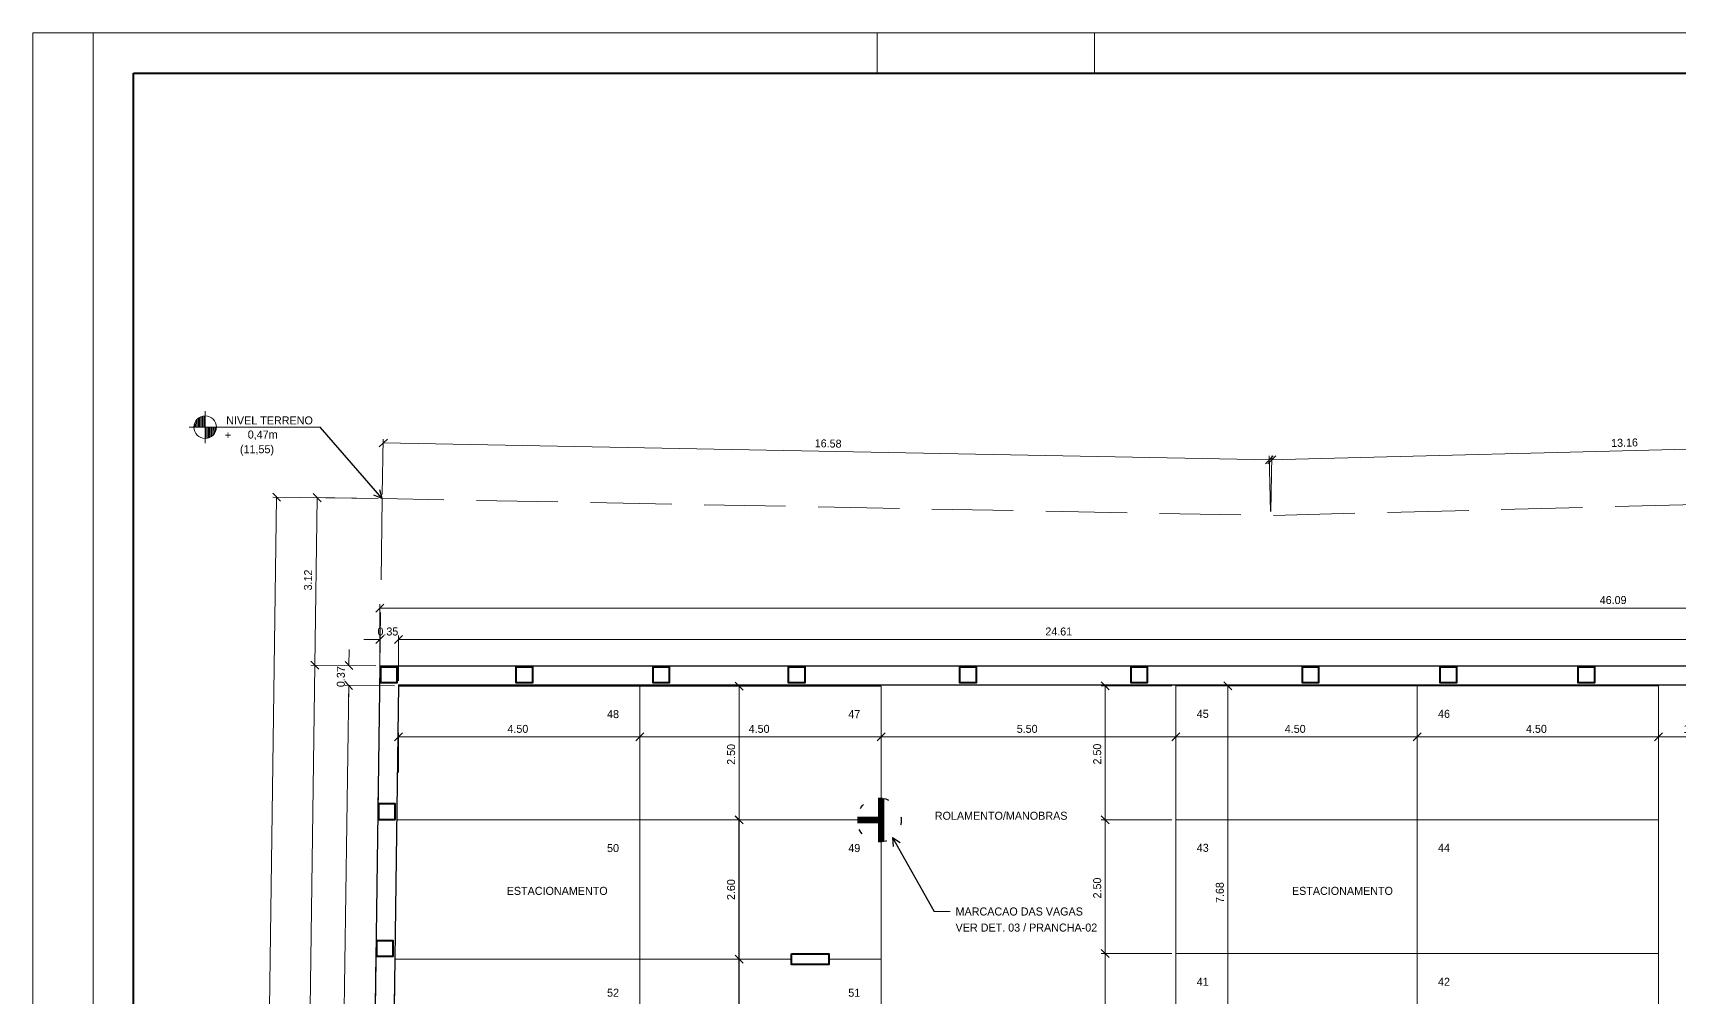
# Model space of a CAD drawing. Header units: metres. Extents: x -4.2 to 85, y -21.1 to 42.
# Drawn here: x -4.16 to 26.55, y 24.02 to 42.02 of the extents above; entities that cross this region are included whole.
import ezdxf
from ezdxf.enums import TextEntityAlignment as Align

# ---------------------------------------------------------------- set-up
doc = ezdxf.new("R2010")
doc.units = ezdxf.units.M
doc.header["$MEASUREMENT"] = 0
doc.linetypes.add('DGN Style 1', pattern=[0.911933, 0.001517, -0.910415])
doc.linetypes.add('DGN Style 3', pattern=[2.124302, 1.517359, -0.606944])
for name, color, linetype, lineweight in [('Level 23', 7, 'Continuous', 0), ('Level 24', 7, 'Continuous', 0), ('Level 28', 7, 'Continuous', 0), ('Level 42', 7, 'Continuous', 0), ('Level 54', 7, 'Continuous', 0), ('Level 63', 7, 'Continuous', 0), ('Level 7', 7, 'Continuous', 0), ('Level 8', 7, 'Continuous', 0)]:
    doc.layers.add(name, color=color, linetype=linetype, lineweight=lineweight)
doc.styles.add('Style-CIVIL', font='CIVIL.shx')
doc.styles.add('Style-INTL_ENGINEERING', font='INTL_ENGINEERING.shx')
doc.dimstyles.get("Standard").update_dxf_attribs({"dimtxt": 0.18, "dimasz": 0.18, "dimexe": 0.18, "dimexo": 0.0625, "dimgap": 0.09, "dimtad": 0, "dimtih": 1, "dimtoh": 1, "dimdec": 4, "dimzin": 1, "dimdsep": 46, "dimtxsty": 'Standard', "dimcen": 0, "dimadec": 0, "dimazin": 0, "dimtfac": 1, "dimtdec": 4, "dimtofl": 0, "dimtmove": 0, "dimatfit": 3, "dimfxl": 0, "dimtolj": 1, "dimtzin": 1, "dimarcsym": 0})

# ---------------------------------------------------------------- blocks, each defined once
blk = doc.blocks.new('_Oblique')
at = {"color": 0, "linetype": 'ByBlock', "lineweight": -2}
blk.add_line((0.5, 0.5), (-0.5, -0.5), dxfattribs=at)
blk = doc.blocks.new('*D37')
at = {"layer": 'Defpoints', "color": 0, "linetype": 'Continuous', "lineweight": 40}
for p in [(9.015, 24.73), (9.915, 24.73), (9.414, 22.13)]:
    blk.add_point(p, dxfattribs=at)
at = {"layer": 'Level 23', "color": 2, "linetype": 'Continuous', "lineweight": 0}
for p, q in [((9.841, 24.73), (8.941, 24.73)), ((9.34, 22.13), (8.941, 22.13))]:
    blk.add_line(p, q, dxfattribs=at)
at = {"layer": 'Level 23', "color": 0, "linetype": 'Continuous', "lineweight": -2}
blk.add_line((9.015, 22.13), (9.015, 24.73), dxfattribs=at)
at = {"layer": 'Level 23', "color": 0, "linetype": 'Continuous', "lineweight": -2, "xscale": 0.14925, "yscale": 0.14925, "zscale": 0.14925}
for p, rotation in [((9.015, 24.73), 90), ((9.015, 22.13), 270)]:
    blk.add_blockref('_Oblique', p, dxfattribs=dict(at, rotation=rotation))
at = {"layer": 'Level 23', "color": 0, "linetype": 'Continuous', "lineweight": 0, "insert": (8.866, 23.43), "char_height": 0.1492, "attachment_point": 5, "rotation": 90, "style": 'Style-INTL_ENGINEERING'}
blk.add_mtext('2.60', dxfattribs=at)
blk = doc.blocks.new('*D38')
at = {"layer": 'Defpoints', "color": 0, "linetype": 'Continuous', "lineweight": 40}
for p in [(9.015, 27.33), (9.414, 27.33), (9.99, 24.73)]:
    blk.add_point(p, dxfattribs=at)
at = {"layer": 'Level 23', "color": 2, "linetype": 'Continuous', "lineweight": 0}
for p, q in [((9.34, 27.33), (8.941, 27.33)), ((9.915, 24.73), (8.941, 24.73))]:
    blk.add_line(p, q, dxfattribs=at)
at = {"layer": 'Level 23', "color": 0, "linetype": 'Continuous', "lineweight": -2}
blk.add_line((9.015, 24.73), (9.015, 27.33), dxfattribs=at)
at = {"layer": 'Level 23', "color": 0, "linetype": 'Continuous', "lineweight": -2, "xscale": 0.14925, "yscale": 0.14925, "zscale": 0.14925}
for p, rotation in [((9.015, 27.33), 90), ((9.015, 24.73), 270)]:
    blk.add_blockref('_Oblique', p, dxfattribs=dict(at, rotation=rotation))
at = {"layer": 'Level 23', "color": 0, "linetype": 'Continuous', "lineweight": 0, "insert": (8.866, 26.03), "char_height": 0.1492, "attachment_point": 5, "rotation": 90, "style": 'Style-INTL_ENGINEERING'}
blk.add_mtext('2.60', dxfattribs=at)
blk = doc.blocks.new('*D39')
at = {"layer": 'Defpoints'}
for p in [(9.015, 29.83), (9.414, 29.83), (9.015, 28.58), (9.414, 27.33)]:
    blk.add_point(p, dxfattribs=at)
at = {"layer": 'Level 23', "color": 2, "linetype": 'Continuous', "lineweight": 0}
for p, q in [((8.94, 29.904), (9.09, 29.755)), ((9.34, 29.83), (8.941, 29.83)), ((9.015, 27.33), (9.015, 29.83)), ((9.09, 27.255), (8.94, 27.404)), ((9.34, 27.33), (8.941, 27.33))]:
    blk.add_line(p, q, dxfattribs=at)
at = {"layer": 'Level 23', "color": 2, "linetype": 'Continuous', "lineweight": 0, "style": 'Style-INTL_ENGINEERING'}
blk.add_text('2.50', height=0.1492, rotation=90, dxfattribs=at).set_placement((8.866, 28.36), align=Align.MIDDLE_LEFT)
blk = doc.blocks.new('*D44')
at = {"layer": 'Defpoints'}
for p in [(2.358, 33.328), (0.116, 13.564), (-0.158, -6.228), (1.811, -6.255)]:
    blk.add_point(p, dxfattribs=at)
at = {"layer": 'Level 23', "color": 2, "linetype": 'Continuous', "lineweight": 0}
for p, q in [((0.389, 33.356), (-0.158, -6.228)), ((2.284, 33.33), (0.315, 33.357)), ((0.316, 33.431), (0.463, 33.28)), ((1.737, -6.254), (-0.232, -6.227)), ((-0.084, -6.303), (-0.231, -6.152))]:
    blk.add_line(p, q, dxfattribs=at)
at = {"layer": 'Level 23', "color": 2, "linetype": 'Continuous', "lineweight": 0, "style": 'Style-INTL_ENGINEERING'}
blk.add_text('39.59', height=0.1492, rotation=89.2083, dxfattribs=at).set_placement((-0.037, 13.285), align=Align.MIDDLE_LEFT)
blk = doc.blocks.new('*D46')
at = {"layer": 'Defpoints'}
for p in [(2.314, 30.204), (0.872, 13.594), (0.642, -3.033), (1.858, -3.049)]:
    blk.add_point(p, dxfattribs=at)
at = {"layer": 'Level 23', "color": 2, "linetype": 'Continuous', "lineweight": 0}
for p, q in [((1.102, 30.221), (0.642, -3.033)), ((1.028, 30.296), (1.175, 30.145)), ((2.24, 30.205), (1.028, 30.222)), ((1.784, -3.048), (0.568, -3.032)), ((0.716, -3.108), (0.569, -2.957))]:
    blk.add_line(p, q, dxfattribs=at)
at = {"layer": 'Level 23', "color": 2, "linetype": 'Continuous', "lineweight": 0, "style": 'Style-INTL_ENGINEERING'}
blk.add_text('33.26', height=0.1492, rotation=89.2083, dxfattribs=at).set_placement((0.719, 13.312), align=Align.MIDDLE_LEFT)
blk = doc.blocks.new('*D45')
at = {"layer": 'Defpoints'}
for p in [(2.358, 33.328), (1.123, 31.783), (1.102, 30.221), (2.314, 30.204)]:
    blk.add_point(p, dxfattribs=at)
at = {"layer": 'Level 23', "color": 2, "linetype": 'Continuous', "lineweight": 0}
for p, q in [((1.071, 33.421), (1.219, 33.27)), ((2.284, 33.33), (1.071, 33.346)), ((1.145, 33.345), (1.102, 30.221)), ((1.175, 30.145), (1.028, 30.296)), ((2.24, 30.205), (1.028, 30.222))]:
    blk.add_line(p, q, dxfattribs=at)
at = {"layer": 'Level 23', "color": 2, "linetype": 'Continuous', "lineweight": 0, "style": 'Style-INTL_ENGINEERING'}
blk.add_text('3.12', height=0.1492, rotation=89.2083, dxfattribs=at).set_placement((0.972, 31.615), align=Align.MIDDLE_LEFT)
blk = doc.blocks.new('*D48')
at = {"layer": 'Defpoints'}
for p in [(2.377, 34.366), (10.665, 34.208), (2.358, 33.328), (18.933, 33.013)]:
    blk.add_point(p, dxfattribs=at)
at = {"layer": 'Level 23', "color": 2, "linetype": 'Continuous', "lineweight": 0}
for p, q in [((2.301, 34.292), (2.454, 34.439)), ((2.359, 33.403), (2.379, 34.44)), ((18.953, 34.051), (2.377, 34.366)), ((19.029, 34.124), (18.877, 33.977)), ((18.935, 33.088), (18.954, 34.125))]:
    blk.add_line(p, q, dxfattribs=at)
at = {"layer": 'Level 23', "color": 2, "linetype": 'Continuous', "lineweight": 0, "style": 'Style-INTL_ENGINEERING'}
blk.add_text('16.58', height=0.1492, rotation=358.9108, dxfattribs=at).set_placement((10.427, 34.362), align=Align.MIDDLE_LEFT)
blk = doc.blocks.new('*D49')
at = {"layer": 'Defpoints'}
for p in [(25.485, 34.221), (18.906, 34.051), (32.09, 33.353), (18.933, 33.013)]:
    blk.add_point(p, dxfattribs=at)
at = {"layer": 'Level 23', "color": 2, "linetype": 'Continuous', "lineweight": 0}
for p, q in [((32.063, 34.391), (18.906, 34.051)), ((32.136, 34.468), (31.991, 34.315)), ((32.088, 33.427), (32.061, 34.465)), ((18.834, 33.975), (18.979, 34.128)), ((18.931, 33.088), (18.904, 34.126))]:
    blk.add_line(p, q, dxfattribs=at)
at = {"layer": 'Level 23', "color": 2, "linetype": 'Continuous', "lineweight": 0, "style": 'Style-INTL_ENGINEERING'}
blk.add_text('13.16', height=0.1492, rotation=1.4796, dxfattribs=at).set_placement((25.282, 34.365), align=Align.MIDDLE_LEFT)
blk = doc.blocks.new('*D54')
at = {"layer": 'Defpoints'}
for p in [(14.969, 30.699), (27.274, 30.699), (2.664, 29.854), (27.274, 29.854)]:
    blk.add_point(p, dxfattribs=at)
at = {"layer": 'Level 23', "color": 2, "linetype": 'Continuous', "lineweight": 0}
for p, q in [((2.59, 30.624), (2.739, 30.773)), ((2.664, 29.928), (2.664, 30.773)), ((27.348, 30.773), (27.199, 30.624)), ((27.274, 29.928), (27.274, 30.773)), ((2.664, 30.699), (27.274, 30.699))]:
    blk.add_line(p, q, dxfattribs=at)
at = {"layer": 'Level 23', "color": 2, "linetype": 'Continuous', "lineweight": 0, "style": 'Style-INTL_ENGINEERING'}
blk.add_text('24.61', height=0.1492, dxfattribs=at).set_placement((14.728, 30.848), align=Align.MIDDLE_LEFT)
blk = doc.blocks.new('*D53')
at = {"layer": 'Defpoints'}
for p in [(2.489, 30.699), (2.664, 30.699), (2.314, 30.204), (2.664, 29.854)]:
    blk.add_point(p, dxfattribs=at)
at = {"layer": 'Level 23', "color": 2, "linetype": 'Continuous', "lineweight": 0}
for p, q in [((2.389, 30.773), (2.24, 30.624)), ((2.314, 30.278), (2.314, 30.773)), ((2.59, 30.624), (2.739, 30.773)), ((2.664, 29.928), (2.664, 30.773)), ((2.015, 30.699), (2.314, 30.699)), ((2.963, 30.699), (2.664, 30.699))]:
    blk.add_line(p, q, dxfattribs=at)
at = {"layer": 'Level 23', "color": 2, "linetype": 'Continuous', "lineweight": 0, "style": 'Style-INTL_ENGINEERING'}
blk.add_text('0.35', height=0.1492, dxfattribs=at).set_placement((2.27, 30.848), align=Align.MIDDLE_LEFT)
blk = doc.blocks.new('*D59')
at = {"layer": 'Defpoints'}
for p in [(25.361, 31.286), (48.407, 31.286), (2.314, 30.204), (48.407, 30.204)]:
    blk.add_point(p, dxfattribs=at)
at = {"layer": 'Level 23', "color": 2, "linetype": 'Continuous', "lineweight": 0}
for p, q in [((2.24, 31.211), (2.389, 31.36)), ((2.314, 30.278), (2.314, 31.36)), ((48.481, 31.36), (48.332, 31.211)), ((48.407, 30.278), (48.407, 31.36)), ((2.314, 31.286), (48.407, 31.286))]:
    blk.add_line(p, q, dxfattribs=at)
at = {"layer": 'Level 23', "color": 2, "linetype": 'Continuous', "lineweight": 0, "style": 'Style-INTL_ENGINEERING'}
blk.add_text('46.09', height=0.1492, dxfattribs=at).set_placement((25.07, 31.435), align=Align.MIDDLE_LEFT)
blk = doc.blocks.new('*U71')
at = {"layer": 'Level 28', "color": 131, "linetype": 'Continuous', "lineweight": 13}
for p, q in [((-1.024, 0.13), (-1.024, 0.313)), ((-1.001, 0.13), (-1.002, 0.324)), ((-0.979, 0.13), (-0.979, 0.33)), ((-0.957, 0.131), (-0.956, 0.337)), ((-0.934, 0.13), (-0.934, 0.34)), ((-0.92, -0.17), (-0.921, 0.43)), ((-1.221, 0.13), (1.221, 0.13)), ((-1.114, 0.13), (-1.114, 0.211)), ((-1.093, 0.13), (-1.092, 0.251)), ((-1.069, 0.13), (-1.069, 0.279)), ((-1.047, 0.13), (-1.047, 0.298)), ((-0.908, -0.079), (-0.907, 0.13)), ((-0.885, -0.076), (-0.884, 0.13)), ((-0.862, -0.071), (-0.862, 0.13)), ((-0.84, -0.062), (-0.84, 0.13)), ((-0.817, -0.051), (-0.817, 0.13)), ((-0.795, -0.036), (-0.795, 0.13)), ((-0.772, -0.017), (-0.772, 0.13)), ((-0.75, 0.01), (-0.751, 0.13)), ((-0.728, 0.049), (-0.727, 0.13))]:
    blk.add_line(p, q, dxfattribs=at)
blk.add_circle((-0.921, 0.13), 0.21, dxfattribs=at)
at = {"layer": 'Level 28', "color": 131, "linetype": 'Continuous', "lineweight": 13, "style": 'Style-INTL_ENGINEERING'}
for s, height, p in [('NIVEL TERRENO', 0.14999, (1.087, 0.258)), ('+', 0.15, (-0.435, -0.016)), ('0,47m', 0.15, (0.431, -0.006)), ('(11,55)', 0.15, (0.363, -0.28))]:
    blk.add_text(s, height=height, rotation=0.0007, dxfattribs=at).set_placement(p, align=Align.MIDDLE_RIGHT)
blk = doc.blocks.new('TerminatorOpen')
at = {"color": 0, "linetype": 'ByBlock', "lineweight": -2}
for q in [(-1, 0.5), (-1, 0), (-1, -0.5)]:
    blk.add_line((0, 0), q, dxfattribs=at)
blk = doc.blocks.new('*D92')
at = {"layer": 'Defpoints'}
for p in [(21.664, 28.883), (23.914, 28.883), (21.664, 28.151), (26.164, 28.151)]:
    blk.add_point(p, dxfattribs=at)
at = {"layer": 'Level 23', "color": 2, "linetype": 'Continuous', "lineweight": 0}
for p, q in [((21.59, 28.808), (21.739, 28.957)), ((21.664, 28.225), (21.664, 28.957)), ((26.164, 28.883), (21.664, 28.883)), ((26.239, 28.957), (26.09, 28.808)), ((26.164, 28.225), (26.164, 28.957))]:
    blk.add_line(p, q, dxfattribs=at)
at = {"layer": 'Level 23', "color": 2, "linetype": 'Continuous', "lineweight": 0, "style": 'Style-INTL_ENGINEERING'}
blk.add_text('4.50', height=0.1492, rotation=0.0001, dxfattribs=at).set_placement((23.695, 29.031), align=Align.MIDDLE_LEFT)
blk = doc.blocks.new('*D93')
at = {"layer": 'Defpoints'}
for p in [(17.164, 28.883), (19.414, 28.883), (17.164, 28.151), (21.664, 28.151)]:
    blk.add_point(p, dxfattribs=at)
at = {"layer": 'Level 23', "color": 2, "linetype": 'Continuous', "lineweight": 0}
for p, q in [((17.09, 28.808), (17.239, 28.957)), ((17.164, 28.225), (17.164, 28.957)), ((21.664, 28.883), (17.164, 28.883)), ((21.739, 28.957), (21.59, 28.808)), ((21.664, 28.225), (21.664, 28.957))]:
    blk.add_line(p, q, dxfattribs=at)
at = {"layer": 'Level 23', "color": 2, "linetype": 'Continuous', "lineweight": 0, "style": 'Style-INTL_ENGINEERING'}
blk.add_text('4.50', height=0.1492, rotation=0.0001, dxfattribs=at).set_placement((19.195, 29.031), align=Align.MIDDLE_LEFT)
blk = doc.blocks.new('*D94')
at = {"layer": 'Defpoints'}
for p in [(11.664, 28.883), (14.414, 28.883), (11.664, 28.145), (17.164, 28.151)]:
    blk.add_point(p, dxfattribs=at)
at = {"layer": 'Level 23', "color": 2, "linetype": 'Continuous', "lineweight": 0}
for p, q in [((11.59, 28.808), (11.739, 28.957)), ((11.664, 28.219), (11.664, 28.957)), ((17.164, 28.883), (11.664, 28.883)), ((17.239, 28.957), (17.09, 28.808)), ((17.164, 28.225), (17.164, 28.957))]:
    blk.add_line(p, q, dxfattribs=at)
at = {"layer": 'Level 23', "color": 2, "linetype": 'Continuous', "lineweight": 0, "style": 'Style-INTL_ENGINEERING'}
blk.add_text('5.50', height=0.1492, rotation=0.0001, dxfattribs=at).set_placement((14.195, 29.031), align=Align.MIDDLE_LEFT)
blk = doc.blocks.new('*D95')
at = {"layer": 'Defpoints'}
for p in [(7.164, 28.883), (9.414, 28.883), (7.164, 28.145), (11.664, 28.145)]:
    blk.add_point(p, dxfattribs=at)
at = {"layer": 'Level 23', "color": 2, "linetype": 'Continuous', "lineweight": 0}
for p, q in [((7.09, 28.808), (7.239, 28.957)), ((7.164, 28.219), (7.164, 28.957)), ((11.664, 28.883), (7.164, 28.883)), ((11.739, 28.957), (11.59, 28.808)), ((11.664, 28.219), (11.664, 28.957))]:
    blk.add_line(p, q, dxfattribs=at)
at = {"layer": 'Level 23', "color": 2, "linetype": 'Continuous', "lineweight": 0, "style": 'Style-INTL_ENGINEERING'}
blk.add_text('4.50', height=0.1492, rotation=0.0001, dxfattribs=at).set_placement((9.195, 29.031), align=Align.MIDDLE_LEFT)
blk = doc.blocks.new('*D96')
at = {"layer": 'Defpoints'}
for p in [(2.664, 28.883), (4.914, 28.883), (2.664, 28.145), (7.164, 28.145)]:
    blk.add_point(p, dxfattribs=at)
at = {"layer": 'Level 23', "color": 2, "linetype": 'Continuous', "lineweight": 0}
for p, q in [((2.59, 28.808), (2.739, 28.957)), ((2.664, 28.219), (2.664, 28.957)), ((7.164, 28.883), (2.664, 28.883)), ((7.239, 28.957), (7.09, 28.808)), ((7.164, 28.219), (7.164, 28.957))]:
    blk.add_line(p, q, dxfattribs=at)
at = {"layer": 'Level 23', "color": 2, "linetype": 'Continuous', "lineweight": 0, "style": 'Style-INTL_ENGINEERING'}
blk.add_text('4.50', height=0.1492, rotation=0.0001, dxfattribs=at).set_placement((4.695, 29.031), align=Align.MIDDLE_LEFT)
blk = doc.blocks.new('*D91')
at = {"layer": 'Defpoints'}
for p in [(26.164, 28.883), (26.719, 28.883), (26.164, 28.151), (27.274, 27.54)]:
    blk.add_point(p, dxfattribs=at)
at = {"layer": 'Level 23', "color": 2, "linetype": 'Continuous', "lineweight": 0}
for p, q in [((26.09, 28.808), (26.239, 28.957)), ((26.164, 28.225), (26.164, 28.957)), ((27.274, 28.883), (26.164, 28.883)), ((27.348, 28.957), (27.199, 28.808)), ((27.274, 27.614), (27.274, 28.957))]:
    blk.add_line(p, q, dxfattribs=at)
at = {"layer": 'Level 23', "color": 2, "linetype": 'Continuous', "lineweight": 0, "style": 'Style-INTL_ENGINEERING'}
blk.add_text('1.11', height=0.1492, rotation=0.0001, dxfattribs=at).set_placement((26.633, 29.031), align=Align.MIDDLE_LEFT)
blk = doc.blocks.new('*D128')
at = {"layer": 'Defpoints'}
for p in [(17.164, 27.335), (15.844, 26.085), (15.844, 24.835), (17.164, 24.835)]:
    blk.add_point(p, dxfattribs=at)
at = {"layer": 'Level 23', "color": 2, "linetype": 'Continuous', "lineweight": 0}
for p, q in [((15.769, 27.41), (15.918, 27.261)), ((17.09, 27.335), (15.769, 27.335)), ((15.844, 27.335), (15.844, 24.835)), ((15.918, 24.761), (15.769, 24.91)), ((17.09, 24.835), (15.769, 24.835))]:
    blk.add_line(p, q, dxfattribs=at)
at = {"layer": 'Level 23', "color": 2, "linetype": 'Continuous', "lineweight": 0, "style": 'Style-INTL_ENGINEERING'}
blk.add_text('2.50', height=0.1492, rotation=89.9997, dxfattribs=at).set_placement((15.695, 25.866), align=Align.MIDDLE_LEFT)
blk = doc.blocks.new('*D129')
at = {"layer": 'Defpoints'}
for p in [(17.164, 24.835), (15.844, 23.585), (15.844, 22.335), (17.164, 22.335)]:
    blk.add_point(p, dxfattribs=at)
at = {"layer": 'Level 23', "color": 2, "linetype": 'Continuous', "lineweight": 0}
for p, q in [((15.769, 24.91), (15.918, 24.761)), ((17.09, 24.835), (15.769, 24.835)), ((15.844, 24.835), (15.844, 22.335)), ((15.918, 22.261), (15.769, 22.41)), ((17.09, 22.335), (15.769, 22.335))]:
    blk.add_line(p, q, dxfattribs=at)
at = {"layer": 'Level 23', "color": 2, "linetype": 'Continuous', "lineweight": 0, "style": 'Style-INTL_ENGINEERING'}
blk.add_text('2.50', height=0.1492, rotation=89.9997, dxfattribs=at).set_placement((15.695, 23.366), align=Align.MIDDLE_LEFT)
blk = doc.blocks.new('*D127')
at = {"layer": 'Defpoints'}
for p in [(17.164, 29.835), (15.844, 28.585), (15.844, 27.335), (17.164, 27.335)]:
    blk.add_point(p, dxfattribs=at)
at = {"layer": 'Level 23', "color": 2, "linetype": 'Continuous', "lineweight": 0}
for p, q in [((15.769, 29.91), (15.918, 29.761)), ((17.09, 29.835), (15.769, 29.835)), ((15.844, 29.835), (15.844, 27.335)), ((15.918, 27.261), (15.769, 27.41)), ((17.09, 27.335), (15.769, 27.335))]:
    blk.add_line(p, q, dxfattribs=at)
at = {"layer": 'Level 23', "color": 2, "linetype": 'Continuous', "lineweight": 0, "style": 'Style-INTL_ENGINEERING'}
blk.add_text('2.50', height=0.1492, rotation=89.9997, dxfattribs=at).set_placement((15.695, 28.366), align=Align.MIDDLE_LEFT)
blk = doc.blocks.new('*D148')
at = {"layer": 'Defpoints'}
for p in [(19.414, 29.835), (18.132, 25.998), (18.132, 22.16), (19.06, 22.16)]:
    blk.add_point(p, dxfattribs=at)
at = {"layer": 'Level 23', "color": 2, "linetype": 'Continuous', "lineweight": 0}
for p, q in [((18.058, 29.91), (18.207, 29.761)), ((19.34, 29.835), (18.058, 29.835)), ((18.132, 29.835), (18.132, 22.16)), ((18.207, 22.085), (18.058, 22.234)), ((18.985, 22.16), (18.058, 22.16))]:
    blk.add_line(p, q, dxfattribs=at)
at = {"layer": 'Level 23', "color": 2, "linetype": 'Continuous', "lineweight": 0, "style": 'Style-INTL_ENGINEERING'}
blk.add_text('7.68', height=0.1492, rotation=90, dxfattribs=at).set_placement((17.983, 25.781), align=Align.MIDDLE_LEFT)
blk = doc.blocks.new('*U160')
at = {"layer": 'Level 24', "color": 30, "linetype": 'Continuous', "lineweight": 0}
for p, q in [((-0.113, 0.896), (0.112, 0.896)), ((-0.113, 0.866), (0.112, 0.866)), ((-0.113, 0.836), (0.112, 0.836)), ((-0.113, 0.806), (0.112, 0.806)), ((-0.113, 0.776), (0.112, 0.776)), ((-0.113, 0.746), (0.112, 0.746)), ((-0.113, 0.716), (0.112, 0.716)), ((-0.917, 0.033), (-0.917, -0.124)), ((-0.887, 0.033), (-0.887, -0.192)), ((-0.857, 0.033), (-0.857, -0.192)), ((-0.827, 0.033), (-0.827, -0.192)), ((-0.797, 0.033), (-0.796, -0.192)), ((-0.767, 0.033), (-0.767, -0.192)), ((-0.737, 0.033), (-0.737, -0.192)), ((-0.707, 0.033), (-0.707, -0.192)), ((-0.677, 0.033), (-0.677, -0.192)), ((-0.647, 0.033), (-0.647, -0.192)), ((-0.617, 0.033), (-0.617, -0.192)), ((-0.587, 0.033), (-0.587, -0.192)), ((-0.557, 0.033), (-0.557, -0.192)), ((-0.527, 0.033), (-0.527, -0.192)), ((-0.497, 0.033), (-0.496, -0.192)), ((-0.467, 0.033), (-0.467, -0.192)), ((-0.437, 0.033), (-0.437, -0.192)), ((-0.407, 0.033), (-0.407, -0.192)), ((-0.377, 0.033), (-0.377, -0.192)), ((-0.347, 0.033), (-0.346, -0.192)), ((-0.317, 0.033), (-0.317, -0.192)), ((-0.287, 0.033), (-0.287, -0.192)), ((-0.257, 0.033), (-0.257, -0.192)), ((-0.227, 0.033), (-0.227, -0.192)), ((-0.197, 0.033), (-0.196, -0.192)), ((-0.167, 0.033), (-0.167, -0.192)), ((-0.137, 0.033), (-0.137, -0.192)), ((-0.113, 0.686), (0.112, 0.686)), ((-0.113, 0.656), (0.112, 0.656)), ((-0.113, 0.626), (0.112, 0.626)), ((-0.113, 0.596), (0.112, 0.596)), ((-0.113, 0.566), (0.112, 0.566)), ((-0.113, 0.536), (0.112, 0.536)), ((-0.113, 0.506), (0.112, 0.506)), ((-0.113, 0.476), (0.112, 0.476)), ((-0.113, 0.356), (0.112, 0.356)), ((-0.113, 0.326), (0.112, 0.326)), ((-0.113, 0.266), (0.112, 0.266)), ((-0.113, 0.236), (0.112, 0.236)), ((-0.113, 0.206), (0.112, 0.206)), ((-0.113, 0.176), (0.112, 0.176)), ((-0.113, 0.146), (0.112, 0.146)), ((-0.113, 0.116), (0.112, 0.116)), ((-0.113, 0.086), (0.112, 0.086)), ((-0.113, 0.056), (0.112, 0.056)), ((-0.112, 0.446), (0.112, 0.446)), ((-0.113, 0.416), (0.112, 0.416)), ((-0.113, 0.386), (0.112, 0.386)), ((-0.113, 0.296), (0.112, 0.296)), ((-0.107, 0.033), (-0.107, -0.192)), ((-0.077, 0.033), (-0.077, -0.192)), ((-0.046, 0.033), (-0.046, -0.192)), ((-0.017, 0.033), (-0.017, -0.192)), ((0.013, 0.033), (0.013, -0.192)), ((0.043, 0.033), (0.043, -0.192)), ((0.073, 0.033), (0.073, -0.192)), ((0.103, 0.033), (0.104, -0.192)), ((0.133, 0.033), (0.133, -0.192)), ((0.163, 0.033), (0.163, -0.192)), ((0.193, 0.033), (0.193, -0.192)), ((0.223, 0.033), (0.223, -0.192)), ((0.253, 0.033), (0.254, -0.192)), ((0.283, 0.033), (0.283, -0.192)), ((0.313, 0.033), (0.313, -0.192)), ((0.343, 0.033), (0.343, -0.192)), ((0.373, 0.033), (0.373, -0.192)), ((0.403, 0.033), (0.404, -0.192)), ((0.433, 0.033), (0.433, -0.192)), ((0.463, 0.033), (0.463, -0.192)), ((0.493, 0.033), (0.493, -0.192)), ((0.523, 0.033), (0.523, -0.192)), ((0.553, 0.033), (0.554, -0.192)), ((0.583, 0.033), (0.583, -0.192)), ((0.613, 0.033), (0.613, -0.192)), ((0.643, 0.033), (0.643, -0.192)), ((0.673, 0.033), (0.673, -0.192)), ((0.703, 0.033), (0.704, -0.192)), ((0.733, 0.033), (0.733, -0.192)), ((0.763, 0.033), (0.763, -0.192)), ((0.793, 0.033), (0.793, -0.192)), ((0.823, 0.033), (0.823, -0.192)), ((0.853, 0.033), (0.854, -0.192)), ((0.883, 0.033), (0.883, -0.192)), ((0.913, 0.033), (0.913, -0.145))]:
    blk.add_line(p, q, dxfattribs=at)
at = {"layer": 'Level 24', "color": 30, "linetype": 'Continuous', "lineweight": 0, "flags": 128}
for points in [[(-0.113, 0.918), (-0.113, 0.033), (0.112, 0.033), (0.112, 0.918)], [(-0.924, 0.033), (0.924, 0.033)], [(0.905, -0.192), (-0.905, -0.192)]]:
    blk.add_lwpolyline(points, dxfattribs=at)
at = {"layer": 'Level 24', "color": 7, "linetype": 'DGN Style 1', "lineweight": 30}
blk.add_circle((0, 0), 0.925, dxfattribs=at)
blk = doc.blocks.new('*D231')
at = {"layer": 'Defpoints'}
for p in [(2.664, 29.83), (1.577, 18.551), (1.421, 7.259), (2.35, 7.246)]:
    blk.add_point(p, dxfattribs=at)
at = {"layer": 'Level 23', "color": 2, "linetype": 'Continuous', "lineweight": 0}
for p, q in [((1.733, 29.842), (1.421, 7.259)), ((2.59, 29.831), (1.659, 29.844)), ((1.66, 29.918), (1.807, 29.767)), ((1.495, 7.183), (1.347, 7.334)), ((2.276, 7.247), (1.347, 7.26))]:
    blk.add_line(p, q, dxfattribs=at)
at = {"layer": 'Level 23', "color": 2, "linetype": 'Continuous', "lineweight": 0, "style": 'Style-INTL_ENGINEERING'}
blk.add_text('22.59', height=0.1492, rotation=89.2083, dxfattribs=at).set_placement((1.424, 18.272), align=Align.MIDDLE_LEFT)
blk = doc.blocks.new('*D230')
at = {"layer": 'Defpoints'}
for p in [(2.314, 30.204), (1.733, 29.842), (1.736, 30.027), (2.664, 29.83)]:
    blk.add_point(p, dxfattribs=at)
at = {"layer": 'Level 23', "color": 2, "linetype": 'Continuous', "lineweight": 0}
for p, q in [((1.742, 30.511), (1.738, 30.212)), ((2.24, 30.205), (1.664, 30.213)), ((1.812, 30.136), (1.665, 30.288)), ((2.59, 29.831), (1.659, 29.844)), ((1.66, 29.918), (1.807, 29.767)), ((1.729, 29.543), (1.733, 29.842))]:
    blk.add_line(p, q, dxfattribs=at)
at = {"layer": 'Level 23', "color": 2, "linetype": 'Continuous', "lineweight": 0, "style": 'Style-INTL_ENGINEERING'}
blk.add_text('0.37', height=0.1492, rotation=89.2083, dxfattribs=at).set_placement((1.584, 29.81), align=Align.MIDDLE_LEFT)

msp = doc.modelspace()

# ---------------------------------------------------------------- linework, layer by layer
at = {"layer": 'Level 24', "color": 2, "linetype": 'Continuous', "lineweight": 0}
msp.add_line((12.652, 25.622), (12.952, 25.622), dxfattribs=at)
at = {"layer": 'Level 42', "color": 2, "linetype": 'Continuous', "lineweight": 40, "flags": 128}
for points in [[(2.33, 30.19), (2.63, 30.19), (2.63, 29.89), (2.33, 29.89)], [(4.86, 30.19), (5.16, 30.19), (5.16, 29.89), (4.86, 29.89)], [(7.41, 30.19), (7.71, 30.19), (7.71, 29.89), (7.41, 29.89)], [(9.94, 30.19), (10.24, 30.19), (10.24, 29.89), (9.94, 29.89)], [(13.135, 30.19), (13.435, 30.19), (13.435, 29.89), (13.135, 29.89)], [(16.33, 30.19), (16.63, 30.19), (16.63, 29.89), (16.33, 29.89)], [(19.525, 30.19), (19.825, 30.19), (19.825, 29.89), (19.525, 29.89)], [(22.095, 30.19), (22.395, 30.19), (22.395, 29.89), (22.095, 29.89)], [(24.67, 30.19), (24.97, 30.19), (24.97, 29.89), (24.67, 29.89)], [(2.294, 27.635), (2.594, 27.635), (2.594, 27.335), (2.294, 27.335)], [(2.259, 25.08), (2.559, 25.08), (2.559, 24.78), (2.259, 24.78)], [(9.99, 24.83), (10.69, 24.83), (10.69, 24.63), (9.99, 24.63)]]:
    msp.add_lwpolyline(points, close=True, dxfattribs=at)
at = {"layer": 'Level 54', "color": 131, "linetype": 'DGN Style 3', "lineweight": 0, "flags": 128}
msp.add_lwpolyline([(2.358, 33.328), (1.811, -6.255), (18.717, -6.212), (31.612, -6.518), (38.43, -6.548), (45.404, -6.752), (59.403, -7.053), (58.938, 33.63), (45.693, 33.468), (39.328, 33.473), (32.09, 33.353), (18.933, 33.013)], close=True, dxfattribs=at)
msp.add_lwpolyline([(2.358, 33.328), (1.811, -6.255), (18.717, -6.212), (31.612, -6.518), (38.43, -6.548), (45.404, -6.752), (59.403, -7.053), (58.938, 33.63), (45.693, 33.468), (39.328, 33.473), (32.09, 33.353), (18.933, 33.013)], close=True, dxfattribs=at)
at = {"layer": 'Level 63', "color": 131, "linetype": 'Continuous', "lineweight": 0}
for p, q in [((-3.032, 1.219), (-3.032, 42.02)), ((11.594, 42.019), (11.594, 41.269)), ((15.644, 42.019), (15.644, 41.269))]:
    msp.add_line(p, q, dxfattribs=at)
at = {"layer": 'Level 63', "color": 131, "linetype": 'Continuous', "lineweight": 40}
for p, q in [((-2.282, -20.306), (-2.281, 41.27)), ((-2.281, 41.27), (84.269, 41.269))]:
    msp.add_line(p, q, dxfattribs=at)
at = {"layer": 'Level 63', "color": 131, "linetype": 'Continuous', "lineweight": 0, "flags": 128}
msp.add_lwpolyline([(85.019, 42.019), (-4.157, 42.019), (-4.157, -21.056), (85.019, -21.056)], close=True, dxfattribs=at)
at = {"layer": 'Level 63', "color": 131, "linetype": 'Continuous', "lineweight": 13, "flags": 128}
msp.add_lwpolyline([(76.768, -20.306), (-2.282, -20.306), (-2.282, 41.271), (76.768, 41.271)], close=True, dxfattribs=at)
at = {"layer": 'Level 7', "color": 7, "linetype": 'Continuous', "lineweight": 30}
for p, q in [((2.314, 30.204), (1.89, -0.727)), ((2.314, 30.204), (27.725, 30.204)), ((2.664, 29.854), (2.241, -0.621)), ((2.664, 29.854), (48.707, 29.854))]:
    msp.add_line(p, q, dxfattribs=at)
at = {"layer": 'Level 8', "color": 7, "linetype": 'Continuous', "lineweight": 13, "flags": 128}
for points in [[(2.664, 29.83), (2.629, 27.33), (7.164, 27.33), (7.164, 29.83)], [(7.164, 29.83), (7.164, 27.33), (11.664, 27.33), (11.664, 29.83)], [(17.164, 29.835), (17.164, 27.335), (21.664, 27.335), (21.664, 29.835)], [(21.664, 29.835), (21.664, 27.335), (26.164, 27.335), (26.164, 29.835)], [(2.629, 27.33), (2.593, 24.73), (7.164, 24.73), (7.164, 27.33)], [(17.164, 27.335), (17.164, 24.835), (21.664, 24.835), (21.664, 27.335)], [(21.664, 27.335), (21.664, 24.835), (26.164, 24.835), (26.164, 27.335)], [(2.593, 24.73), (2.557, 22.13), (7.164, 22.13), (7.164, 24.73)], [(17.164, 24.835), (17.164, 22.335), (21.664, 22.335), (21.664, 24.835)], [(21.664, 24.835), (21.664, 22.335), (26.164, 22.335), (26.164, 24.835)]]:
    msp.add_lwpolyline(points, close=True, dxfattribs=at)
for points in [[(10.69, 24.73), (11.664, 24.73), (11.664, 27.33), (7.164, 27.33), (7.164, 24.73), (9.99, 24.73)], [(9.99, 24.73), (7.164, 24.73), (7.164, 22.13), (11.664, 22.13), (11.664, 24.73), (10.69, 24.73)]]:
    msp.add_lwpolyline(points, dxfattribs=at)

# ---------------------------------------------------------------- block references
at = {"layer": 'Level 24', "color": 7, "linetype": 'DGN Style 1', "lineweight": 30, "xscale": 0.4443999482362004, "yscale": 0.4443999482362004, "zscale": 0.4443999482362004, "rotation": 90.00240148288783}
msp.add_blockref('*U160', (11.629, 27.33), dxfattribs=at)
at = {"layer": 'Level 28', "color": 131, "linetype": 'Continuous', "lineweight": 13}
msp.add_blockref('*U71', (-0.023, 34.53), dxfattribs=at)

# ---------------------------------------------------------------- texts
at = {"layer": 'Level 24', "color": 2, "linetype": 'Continuous', "lineweight": 13, "char_height": 0.15}
for s, insert, attachment_point, line_spacing_factor, style in [('48\\P', (6.664, 29.305), 5, 1.200006, 'Style-INTL_ENGINEERING'), ('47\\P', (11.164, 29.305), 5, 1.200006, 'Style-INTL_ENGINEERING'), ('45\\P', (17.664, 29.31), 5, 1.200006, 'Style-INTL_ENGINEERING'), ('46\\P', (22.164, 29.31), 5, 1.200006, 'Style-INTL_ENGINEERING'), ('ROLAMENTO/MANOBRAS\\P', (13.903, 27.408), 5, 1.200006, 'Style-INTL_ENGINEERING'), ('50\\P', (6.664, 26.805), 5, 1.200006, 'Style-INTL_ENGINEERING'), ('49\\P', (11.164, 26.805), 5, 1.200006, 'Style-INTL_ENGINEERING'), ('43\\P', (17.664, 26.81), 5, 1.200006, 'Style-INTL_ENGINEERING'), ('44\\P', (22.164, 26.81), 5, 1.200006, 'Style-INTL_ENGINEERING'), ('ESTACIONAMENTO\\P', (5.622, 26.006), 5, 1.200006, 'Style-INTL_ENGINEERING'), ('ESTACIONAMENTO\\P', (20.27, 26.006), 5, 1.200006, 'Style-INTL_ENGINEERING'), ('MARCACAO DAS VAGAS\\PVER DET. 03 / PRANCHA-02\\P', (13.054, 25.697), 1, 1.2, 'Style-CIVIL'), ('41\\P', (17.664, 24.31), 5, 1.200006, 'Style-INTL_ENGINEERING'), ('42\\P', (22.164, 24.31), 5, 1.200006, 'Style-INTL_ENGINEERING'), ('52\\P', (6.664, 24.105), 5, 1.200006, 'Style-INTL_ENGINEERING'), ('51\\P', (11.164, 24.105), 5, 1.200006, 'Style-INTL_ENGINEERING')]:
    msp.add_mtext(s, dxfattribs=dict(at, insert=insert, attachment_point=attachment_point, line_spacing_factor=line_spacing_factor, style=style))

# ---------------------------------------------------------------- dimensions: what is measured, and where the dimension line sits
at = {"layer": 'Level 23', "color": 2, "linetype": 'Continuous', "lineweight": 0}
for base, p1, p2, angle, override, picture, middle in [((2.377, 34.366), (18.933, 33.013), (2.358, 33.328), 178.9108, {"dimtxt": 0.14925, "dimasz": 0.14925, "dimexe": 0.07425, "dimexo": 0.07425, "dimgap": 0.07425, "dimtad": 1, "dimtih": 0, "dimtoh": 0, "dimdec": 2, "dimzin": 3, "dimtxsty": 'Style-INTL_ENGINEERING', "dimblk": 'Oblique', "dimclre": 2, "dimtdec": 2, "dimatfit": 1, "dimtolj": 0, "dimtzin": 3, "dimlwe": 0}, '*D48', (10.665, 34.208)), ((18.906, 34.051), (32.09, 33.353), (18.933, 33.013), 181.4796, {"dimtxt": 0.14925, "dimasz": 0.14925, "dimexe": 0.07425, "dimexo": 0.07425, "dimgap": 0.07425, "dimtad": 1, "dimtih": 0, "dimtoh": 0, "dimdec": 2, "dimzin": 3, "dimtxsty": 'Style-INTL_ENGINEERING', "dimblk": 'Oblique', "dimclre": 2, "dimtdec": 2, "dimatfit": 1, "dimtolj": 0, "dimtzin": 3, "dimlwe": 0}, '*D49', (25.485, 34.221)), ((-0.158, -6.228), (2.358, 33.328), (1.811, -6.255), 269.2083, {"dimtxt": 0.14925, "dimasz": 0.14925, "dimexe": 0.07425, "dimexo": 0.07425, "dimgap": 0.07425, "dimtad": 1, "dimtih": 0, "dimtoh": 0, "dimdec": 2, "dimzin": 3, "dimtxsty": 'Style-INTL_ENGINEERING', "dimblk": 'Oblique', "dimclre": 2, "dimtdec": 2, "dimatfit": 1, "dimtolj": 0, "dimtzin": 3, "dimlwe": 0}, '*D44', (0.116, 13.564)), ((1.102, 30.221), (2.358, 33.328), (2.314, 30.204), 269.2083, {"dimtxt": 0.14925, "dimasz": 0.14925, "dimexe": 0.07425, "dimexo": 0.07425, "dimgap": 0.07425, "dimtad": 1, "dimtih": 0, "dimtoh": 0, "dimdec": 2, "dimzin": 3, "dimtxsty": 'Style-INTL_ENGINEERING', "dimblk": 'Oblique', "dimclre": 2, "dimtdec": 2, "dimatfit": 1, "dimtolj": 0, "dimtzin": 3, "dimlwe": 0}, '*D45', (1.123, 31.783)), ((1.733, 29.842), (2.314, 30.204), (2.664, 29.83), 269.2083, {"dimtxt": 0.14925, "dimasz": 0.14925, "dimexe": 0.07425, "dimexo": 0.07425, "dimgap": 0.07425, "dimtad": 1, "dimtih": 0, "dimtoh": 0, "dimdec": 2, "dimzin": 3, "dimtxsty": 'Style-INTL_ENGINEERING', "dimblk": 'Oblique', "dimclre": 2, "dimtdec": 2, "dimatfit": 1, "dimtolj": 0, "dimtzin": 3, "dimlwe": 0}, '*D230', (1.736, 30.027)), ((0.642, -3.033), (2.314, 30.204), (1.858, -3.049), 269.2083, {"dimtxt": 0.14925, "dimasz": 0.14925, "dimexe": 0.07425, "dimexo": 0.07425, "dimgap": 0.07425, "dimtad": 1, "dimtih": 0, "dimtoh": 0, "dimdec": 2, "dimzin": 3, "dimtxsty": 'Style-INTL_ENGINEERING', "dimblk": 'Oblique', "dimclre": 2, "dimtdec": 2, "dimatfit": 1, "dimtolj": 0, "dimtzin": 3, "dimlwe": 0}, '*D46', (0.872, 13.594)), ((1.421, 7.259), (2.664, 29.83), (2.35, 7.246), 269.2083, {"dimtxt": 0.14925, "dimasz": 0.14925, "dimexe": 0.07425, "dimexo": 0.07425, "dimgap": 0.07425, "dimtad": 1, "dimtih": 0, "dimtoh": 0, "dimdec": 2, "dimzin": 3, "dimtxsty": 'Style-INTL_ENGINEERING', "dimblk": 'Oblique', "dimclre": 2, "dimtdec": 2, "dimatfit": 1, "dimtolj": 0, "dimtzin": 3, "dimlwe": 0}, '*D231', (1.577, 18.551)), ((9.015, 29.83), (9.414, 27.33), (9.414, 29.83), 90, {"dimtxt": 0.14925, "dimasz": 0.14925, "dimexe": 0.07425, "dimexo": 0.07425, "dimgap": 0.07425, "dimtad": 1, "dimtih": 0, "dimtoh": 0, "dimdec": 2, "dimzin": 3, "dimtxsty": 'Style-INTL_ENGINEERING', "dimblk": 'Oblique', "dimclre": 2, "dimtdec": 2, "dimatfit": 1, "dimtolj": 0, "dimtzin": 3, "dimlwe": 0}, '*D39', (9.015, 28.58)), ((15.844, 27.335), (17.164, 29.835), (17.164, 27.335), 269.9997, {"dimtxt": 0.14925, "dimasz": 0.14925, "dimexe": 0.07425, "dimexo": 0.07425, "dimgap": 0.07425, "dimtad": 1, "dimtih": 0, "dimtoh": 0, "dimdec": 2, "dimzin": 7, "dimtxsty": 'Style-INTL_ENGINEERING', "dimblk": 'Oblique', "dimclre": 2, "dimtdec": 2, "dimatfit": 1, "dimtolj": 0, "dimtzin": 7, "dimlwe": 0}, '*D127', (15.844, 28.585)), ((18.1323, 22.1596), (19.4142, 29.8354), (19.0597, 22.1596), 270, {"dimtxt": 0.14925, "dimasz": 0.14925, "dimexe": 0.07425, "dimexo": 0.07425, "dimgap": 0.07425, "dimtad": 1, "dimtih": 0, "dimtoh": 0, "dimdec": 2, "dimzin": 7, "dimtxsty": 'Style-INTL_ENGINEERING', "dimblk": 'Oblique', "dimclre": 2, "dimtdec": 2, "dimatfit": 1, "dimtolj": 0, "dimtzin": 7, "dimlwe": 0}, '*D148', (18.1323, 25.9975)), ((2.664, 28.883), (7.164, 28.145), (2.664, 28.145), 180.0001, {"dimtxt": 0.14925, "dimasz": 0.14925, "dimexe": 0.07425, "dimexo": 0.07425, "dimgap": 0.07425, "dimtad": 1, "dimtih": 0, "dimtoh": 0, "dimdec": 2, "dimzin": 7, "dimtxsty": 'Style-INTL_ENGINEERING', "dimblk": 'Oblique', "dimclre": 2, "dimtdec": 2, "dimatfit": 1, "dimtolj": 0, "dimtzin": 7, "dimlwe": 0}, '*D96', (4.914, 28.883)), ((7.164, 28.883), (11.664, 28.145), (7.164, 28.145), 180.0001, {"dimtxt": 0.14925, "dimasz": 0.14925, "dimexe": 0.07425, "dimexo": 0.07425, "dimgap": 0.07425, "dimtad": 1, "dimtih": 0, "dimtoh": 0, "dimdec": 2, "dimzin": 7, "dimtxsty": 'Style-INTL_ENGINEERING', "dimblk": 'Oblique', "dimclre": 2, "dimtdec": 2, "dimatfit": 1, "dimtolj": 0, "dimtzin": 7, "dimlwe": 0}, '*D95', (9.414, 28.883)), ((11.664, 28.883), (17.164, 28.151), (11.664, 28.145), 180.0001, {"dimtxt": 0.14925, "dimasz": 0.14925, "dimexe": 0.07425, "dimexo": 0.07425, "dimgap": 0.07425, "dimtad": 1, "dimtih": 0, "dimtoh": 0, "dimdec": 2, "dimzin": 7, "dimtxsty": 'Style-INTL_ENGINEERING', "dimblk": 'Oblique', "dimclre": 2, "dimtdec": 2, "dimatfit": 1, "dimtolj": 0, "dimtzin": 7, "dimlwe": 0}, '*D94', (14.414, 28.883)), ((17.164, 28.883), (21.664, 28.151), (17.164, 28.151), 180.0001, {"dimtxt": 0.14925, "dimasz": 0.14925, "dimexe": 0.07425, "dimexo": 0.07425, "dimgap": 0.07425, "dimtad": 1, "dimtih": 0, "dimtoh": 0, "dimdec": 2, "dimzin": 7, "dimtxsty": 'Style-INTL_ENGINEERING', "dimblk": 'Oblique', "dimclre": 2, "dimtdec": 2, "dimatfit": 1, "dimtolj": 0, "dimtzin": 7, "dimlwe": 0}, '*D93', (19.414, 28.883)), ((21.664, 28.883), (26.164, 28.151), (21.664, 28.151), 180.0001, {"dimtxt": 0.14925, "dimasz": 0.14925, "dimexe": 0.07425, "dimexo": 0.07425, "dimgap": 0.07425, "dimtad": 1, "dimtih": 0, "dimtoh": 0, "dimdec": 2, "dimzin": 7, "dimtxsty": 'Style-INTL_ENGINEERING', "dimblk": 'Oblique', "dimclre": 2, "dimtdec": 2, "dimatfit": 1, "dimtolj": 0, "dimtzin": 7, "dimlwe": 0}, '*D92', (23.914, 28.883)), ((26.164, 28.883), (27.274, 27.54), (26.164, 28.151), 180.0001, {"dimtxt": 0.14925, "dimasz": 0.14925, "dimexe": 0.07425, "dimexo": 0.07425, "dimgap": 0.07425, "dimtad": 1, "dimtih": 0, "dimtoh": 0, "dimdec": 2, "dimzin": 7, "dimtxsty": 'Style-INTL_ENGINEERING', "dimblk": 'Oblique', "dimclre": 2, "dimtdec": 2, "dimatfit": 1, "dimtolj": 0, "dimtzin": 7, "dimlwe": 0}, '*D91', (26.719, 28.883)), ((9.015, 27.33), (9.99, 24.73), (9.414, 27.33), 90, {"dimtxt": 0.14925, "dimasz": 0.14925, "dimexe": 0.07425, "dimexo": 0.07425, "dimgap": 0.07425, "dimtad": 1, "dimtih": 0, "dimtoh": 0, "dimdec": 2, "dimzin": 3, "dimtxsty": 'Style-INTL_ENGINEERING', "dimblk": 'Oblique', "dimclre": 2, "dimtdec": 2, "dimatfit": 1, "dimtolj": 0, "dimtzin": 3, "dimlwe": 0}, '*D38', (8.866, 26.03)), ((15.844, 24.835), (17.164, 27.335), (17.164, 24.835), 269.9997, {"dimtxt": 0.14925, "dimasz": 0.14925, "dimexe": 0.07425, "dimexo": 0.07425, "dimgap": 0.07425, "dimtad": 1, "dimtih": 0, "dimtoh": 0, "dimdec": 2, "dimzin": 7, "dimtxsty": 'Style-INTL_ENGINEERING', "dimblk": 'Oblique', "dimclre": 2, "dimtdec": 2, "dimatfit": 1, "dimtolj": 0, "dimtzin": 7, "dimlwe": 0}, '*D128', (15.844, 26.085)), ((15.844, 22.335), (17.164, 24.835), (17.164, 22.335), 269.9997, {"dimtxt": 0.14925, "dimasz": 0.14925, "dimexe": 0.07425, "dimexo": 0.07425, "dimgap": 0.07425, "dimtad": 1, "dimtih": 0, "dimtoh": 0, "dimdec": 2, "dimzin": 7, "dimtxsty": 'Style-INTL_ENGINEERING', "dimblk": 'Oblique', "dimclre": 2, "dimtdec": 2, "dimatfit": 1, "dimtolj": 0, "dimtzin": 7, "dimlwe": 0}, '*D129', (15.844, 23.585)), ((9.015, 24.73), (9.414, 22.13), (9.915, 24.73), 90, {"dimtxt": 0.14925, "dimasz": 0.14925, "dimexe": 0.07425, "dimexo": 0.07425, "dimgap": 0.07425, "dimtad": 1, "dimtih": 0, "dimtoh": 0, "dimdec": 2, "dimzin": 3, "dimtxsty": 'Style-INTL_ENGINEERING', "dimblk": 'Oblique', "dimclre": 2, "dimtdec": 2, "dimatfit": 1, "dimtolj": 0, "dimtzin": 3, "dimlwe": 0}, '*D37', (8.866, 23.43))]:
    dim = msp.add_linear_dim(base=base, p1=p1, p2=p2, angle=angle, dimstyle='Standard', override=override, dxfattribs=at)
    dim.commit()
    dim.dimension.update_dxf_attribs({"geometry": picture, "text_midpoint": middle})
for base, p1, p2, picture, middle in [((48.407, 31.286), (2.314, 30.204), (48.407, 30.204), '*D59', (25.361, 31.286)), ((2.664, 30.699), (2.314, 30.204), (2.664, 29.854), '*D53', (2.489, 30.699)), ((27.274, 30.699), (2.664, 29.854), (27.274, 29.854), '*D54', (14.969, 30.699))]:
    dim = msp.add_linear_dim(base=base, p1=p1, p2=p2, dimstyle='Standard', override={"dimtxt": 0.14925, "dimasz": 0.14925, "dimexe": 0.07425, "dimexo": 0.07425, "dimgap": 0.07425, "dimtad": 1, "dimtih": 0, "dimtoh": 0, "dimdec": 2, "dimzin": 3, "dimtxsty": 'Style-INTL_ENGINEERING', "dimblk": 'Oblique', "dimclre": 2, "dimtdec": 2, "dimatfit": 1, "dimtolj": 0, "dimtzin": 3, "dimlwe": 0}, dxfattribs=at)
    dim.commit()
    dim.dimension.update_dxf_attribs({"geometry": picture, "text_midpoint": middle})

# ---------------------------------------------------------------- leaders
at = {"layer": 'Level 24', "color": 2, "linetype": 'Continuous', "lineweight": 0}
msp.add_leader([(11.879, 27.004), (12.652, 25.622)], dimstyle='Standard', override={"dimtxt": 0.15, "dimasz": 0.15, "dimgap": 0, "dimtad": 1, "dimtxsty": 'Style-CIVIL', "dimldrblk": 'TerminatorOpen'}, dxfattribs=at)
at = {"layer": 'Level 28', "color": 131, "linetype": 'Continuous', "lineweight": 13}
msp.add_leader([(2.358, 33.328), (1.198, 34.659)], dimstyle='Standard', override={"dimtxt": 0.14925, "dimasz": 0.14925, "dimgap": 0, "dimtad": 1, "dimtxsty": 'Style-INTL_ENGINEERING', "dimldrblk": 'TerminatorOpen'}, dxfattribs=at)

doc.saveas('drawing.dxf')
